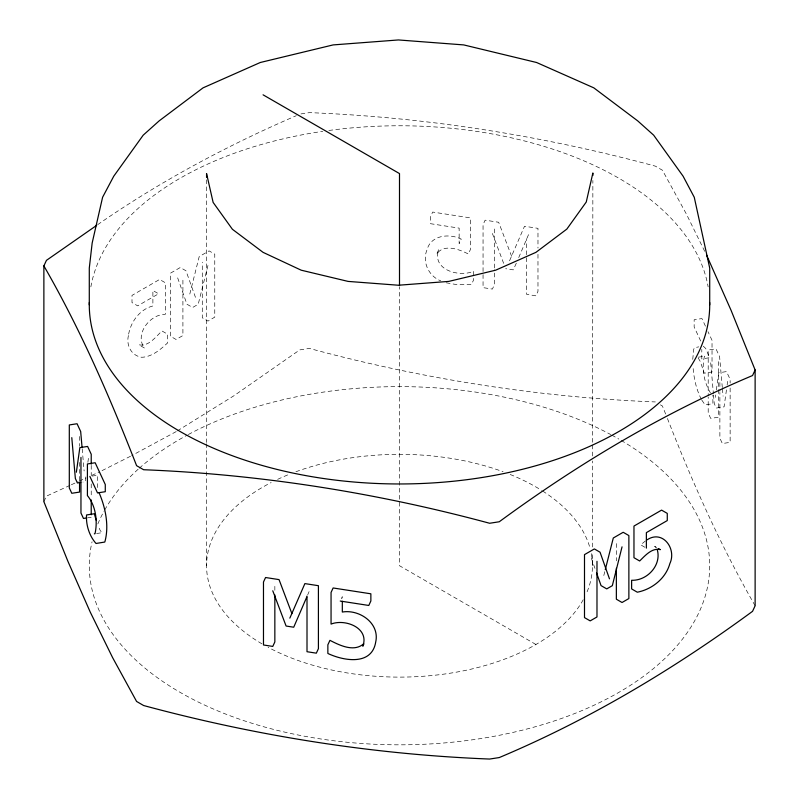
<?xml version="1.0" encoding="UTF-8"?>
<svg xmlns="http://www.w3.org/2000/svg" width="799" height="799" viewBox="0 0 799 799"><rect width="100%" height="100%" fill="white"/><g stroke="black" fill="none" stroke-linecap="round" stroke-linejoin="round"><path stroke-width="0.6" stroke-dasharray="4 3" d="M592.439 565.722L592.449 552.009M592.459 547.015L592.558 460.983M592.558 455.999L592.578 443.535M592.578 442.286L592.868 180.454M692.733 359.4L693.752 349.153L694.541 347.725L698.805 346.856M85.853 476.873L85.173 481.737L82.956 482.087M87.88 462.281L88.729 456.209M715.305 397.413L715.654 394.946M716.343 390.022L718.76 372.783L726.521 371.585L730.136 379.355L730.136 383.061M726.461 389.842L724.074 406.851L716.313 408.049L714.266 403.645L713.507 394.976M727.14 384.988L727.649 381.343M189.792 294.082L199.211 256.579L209.078 250.886L214.761 254.172L214.761 317.153L207.97 321.078L202.287 317.792L202.287 262.152M207.97 265.438L198.212 304.269L192.629 307.495L186.936 304.209L177.218 276.624M603.794 575.55L604.983 570.856M307.665 594.925L309.083 591.59M509.552 260.814L524.504 226.257L537.977 228.344L537.977 248.099M516.324 263.161L513.298 269.872L505.657 268.694M518.711 257.608L528.698 234.247M43.875 501.692L46.452 496.139L70.192 485.273M341.283 598.801L342.322 596.563L342.322 598.95M97.668 224.669C159.88 181.513 226.896 145.678 296.349 115.665M645.472 540.913L640.688 544.838L645.422 547.575M176.259 431.56L131.645 455.64M177.318 430.901L234.187 395.585L299.745 349.902L309.373 348.414C422.351 378.906 538.396 397.323 655.37 401.937M130.557 456.229L100.714 471.3M71.321 484.753L78.102 481.647M79.231 481.128L86.012 478.022M91.665 475.435L99.575 471.81M300.943 113.927L309.373 112.629C426.336 117.243 542.381 135.66 655.37 166.152L662.411 170.217L686.411 214.092L704.948 251.835M698.446 357.163L705.098 356.134L704.458 356.274C701.452 368.269 703.989 382.202 710.411 392.838M92.085 476.084L97.638 475.225L97.638 488.329M87.9 517.752L91.226 517.233M96.579 533.522L102.122 532.673L100.364 530.736L98.027 525.682M446.162 282.786L457.477 284.734L471.52 284.374L473.607 279.89L473.607 271.241C459.065 277.662 431.29 269.613 438.771 249.568L436.693 254.052C443.725 243.425 459.435 249.358 468.334 254.012L470.411 249.528L470.411 217.887L432.678 212.055L430.601 216.539L430.601 223.71L459.145 228.124L459.145 243.605L461.233 239.121C449.398 233.208 430.831 234.996 426.996 249.867C421.872 261.832 428.783 276.294 440.758 280.858M703.25 346.167L705.707 348.464L709.572 357.702L701.802 358.901L701.802 349.373M660.403 404.843L662.411 406.012L666.566 416.309M656.538 547.445L654.641 546.356L656.049 547.495M535.929 644.483L399.5 565.722L399.5 286.871M698.136 357.882L700.234 361.398L704.259 373.193L712.029 371.984L712.029 340.344L707.984 331.635M701.822 400.149L705.118 404.903L712.888 403.695L712.888 395.046M755.125 605.772C720.548 545.577 692.204 482.087 667.025 417.458M701.352 399.32C696.109 389.173 693.772 377.747 692.993 366.421M705.457 326.192L701.921 318.571L694.151 319.77L694.151 326.941L701.292 342.322M511.63 256.329L498.656 222.262L485.133 220.174L483.055 224.649L483.055 287.63L492.384 289.078L494.461 284.594L494.461 269.752M492.384 233.438L504.798 266.417M195.475 297.368L185.977 270.791L180.294 267.505L170.387 273.228L170.387 336.209L176.08 339.485L182.911 335.54L182.911 279.9M591.3 558.042L595.365 569.527M722.316 387.555L719.599 356.654L715.974 348.843L708.204 350.052L708.204 395.745M722.426 388.793L723.075 396.204M82.187 448.798L84.125 471.011M710.711 362.776L713.407 393.737M730.136 388.004L730.136 442.346L722.366 443.545L719.879 438.182L719.879 392.439M719.879 382.541L719.879 391.2M718.471 361.577L718.471 417.218L710.711 418.416L708.204 413.033L708.204 396.973M616.359 543.57L616.359 560.878M537.977 254.282L537.977 291.325L535.899 295.81L526.621 294.372L526.621 238.731M494.461 228.953L494.461 268.524M274.846 586.296L274.846 592.478M206.561 179.815L206.561 442.476M206.561 443.725L206.561 565.722M91.226 465.368L91.226 475.245M91.226 483.894L91.226 497.477M79.55 436.444L79.55 446.331M79.55 462.411L79.55 480.958M583.24 599.699A192.939 111.391 0 0 1 268.084 647.28M261.932 643.824A192.939 111.391 0 0 1 271.191 482.526M277.623 479.37A192.939 111.391 0 0 1 288.868 474.456M295.88 471.76A192.939 111.391 0 0 1 503.12 471.76M510.132 474.456A192.939 111.391 0 0 1 541.532 490.326M542.621 491.025A192.939 111.391 0 0 1 590.191 548.763M591.29 553.607A192.939 111.391 0 0 1 586.396 593.387M90.856 286.891A310.212 179.096 0 0 1 322.806 131.326M328.828 130.477A310.212 179.096 0 0 1 708.144 286.891M621.113 440.399A310.212 179.096 0 0 1 497.198 735.709A310.212 179.096 0 0 1 92.075 541.742M97.828 523.994A310.212 179.096 0 0 1 104.09 511.05M104.679 510.012A310.212 179.096 0 0 1 138.407 469.003M139.286 468.224A310.212 179.096 0 0 1 187.256 435.105M188.294 434.546A310.212 179.096 0 0 1 610.706 434.546M611.744 435.105A310.212 179.096 0 0 1 618.855 439.08M128.429 335.48C126.062 345.278 131.196 355.695 141.763 357.283C152 356.923 160.449 349.523 167.64 342.881L167.64 334.232L161.947 330.956C155.895 336.719 148.434 346.976 138.826 344.769L144.509 348.054C134.222 334.691 149.803 314.057 165.303 314.367L165.303 282.726L159.61 279.45L131.995 295.39L131.995 302.561L137.678 305.847L158.582 293.782L152.889 290.496L152.889 305.977C139.645 309.333 130.297 322.317 128.429 335.48"/><path stroke-width="1.2" d="M592.878 175.46L592.878 172.974L586.256 202.027L566.831 229.103L535.929 252.354L495.66 270.192L448.758 281.408L398.431 285.233L348.104 281.408L301.203 270.192L263.071 252.354L232.409 229.283L213.133 202.417L206.561 173.583L206.561 177.318M76.364 472.219L79.84 447.65L87.6 446.441L91.226 454.251L91.226 464.129M622.041 546.856L612.324 585.667L606.741 588.893L601.048 585.607L596.583 572.973M605.272 569.677L613.292 538.007L623.19 532.284L628.873 535.57L628.873 598.551L622.041 602.496L616.359 599.21L616.359 568.299M306.716 597.153L293.722 627.215L286.092 626.036L272.769 590.781M289.837 618.136L304.888 583.6L318.411 585.697L318.411 648.678L316.334 653.163L307.006 651.714L307.006 596.074M706.586 255.161L731.125 310.451L755.125 369.977L755.125 605.772L752.548 611.325C673.747 669.153 589.462 719.629 499.255 757.562L489.627 759.05C372.664 754.436 256.619 736.009 143.63 705.527L136.589 701.452L112.589 657.587L90.237 612.074L67.875 561.228L43.875 501.692L43.875 265.907L46.452 260.354L96.649 225.378M363.865 643.954L362.816 646.201C369.677 627.964 345.158 618.476 331.056 624.089L331.056 592.459L333.133 587.974L370.866 593.807L370.866 600.978L368.788 605.462L340.234 601.048M755.125 369.977L752.548 375.54C662.331 413.473 578.057 463.949 499.255 521.767L489.627 523.265C376.649 492.773 260.604 474.356 143.63 469.732L136.589 465.667C109.932 397.213 80.609 329.627 43.875 265.907M363.495 643.924C353.897 652.354 339.475 645.262 329.947 640.339L327.86 644.823L327.86 653.462C343.7 660.943 371.875 665.897 375.71 642.016C379.954 623.19 359.43 609.108 342.322 612.044L342.322 601.327M647.08 539.834C662.671 529.417 676.883 548.813 669.852 563.595C665.787 578.426 652.104 589.322 637.312 592.199L631.629 588.923L631.629 580.274C647.32 580.883 662.021 564.863 657.128 549.263M94.352 533.872L95.021 533.672C97.798 521.138 95.76 505.707 87.411 495.59L87.411 463.959L95.171 462.751L105.278 484.534L105.278 491.705L97.518 492.913L89.868 476.424M80.739 482.426L77.403 482.946L75.356 478.531L71.79 437.642M86.791 517.922L83.466 518.441L80.959 513.048L80.959 457.408M263.071 94.821L399.5 173.583L399.5 285.623M658.436 548.543L660.334 549.642C651.934 547.555 645.023 555.774 639.649 560.988L633.967 557.702L633.967 526.062L661.582 510.122L667.275 513.397L667.275 520.568L646.371 532.633L646.371 548.114M99.186 492.953C105.598 507.994 109.273 526.141 104.819 542.042L96.03 543.48C89.378 536.029 85.833 524.963 86.552 514.965L94.322 513.767L96.17 520.109M291.915 613.652L279.041 579.605L265.568 577.517L263.48 582.002L263.48 644.983L272.769 646.421L274.846 641.937L274.846 594.945M609.477 578.826L600.049 552.209L594.366 548.933L584.498 554.626L584.498 617.607L590.191 620.883L596.983 616.968L596.983 561.317M82.077 447.57L80.679 431.52L77.064 423.74L69.303 424.948L69.303 487.929L71.79 493.283L79.55 492.084L79.55 482.187M709.712 304.868L709.712 268.104L694.261 197.263L683.095 176.189L653.652 135.161L637.722 120.889L593.807 87.85L536.588 62.502L463.74 44.914L398.431 39.95L333.123 44.914L260.274 62.502L203.056 87.85L159.141 120.889L143.211 135.161L113.768 176.189L102.602 197.263L92.165 243.026L89.288 268.104L89.288 304.868M91.226 499.944L91.226 514.766M709.682 302.481A310.212 179.096 0 0 1 399.5 483.964A310.212 179.096 0 0 1 89.318 302.481"/></g></svg>
